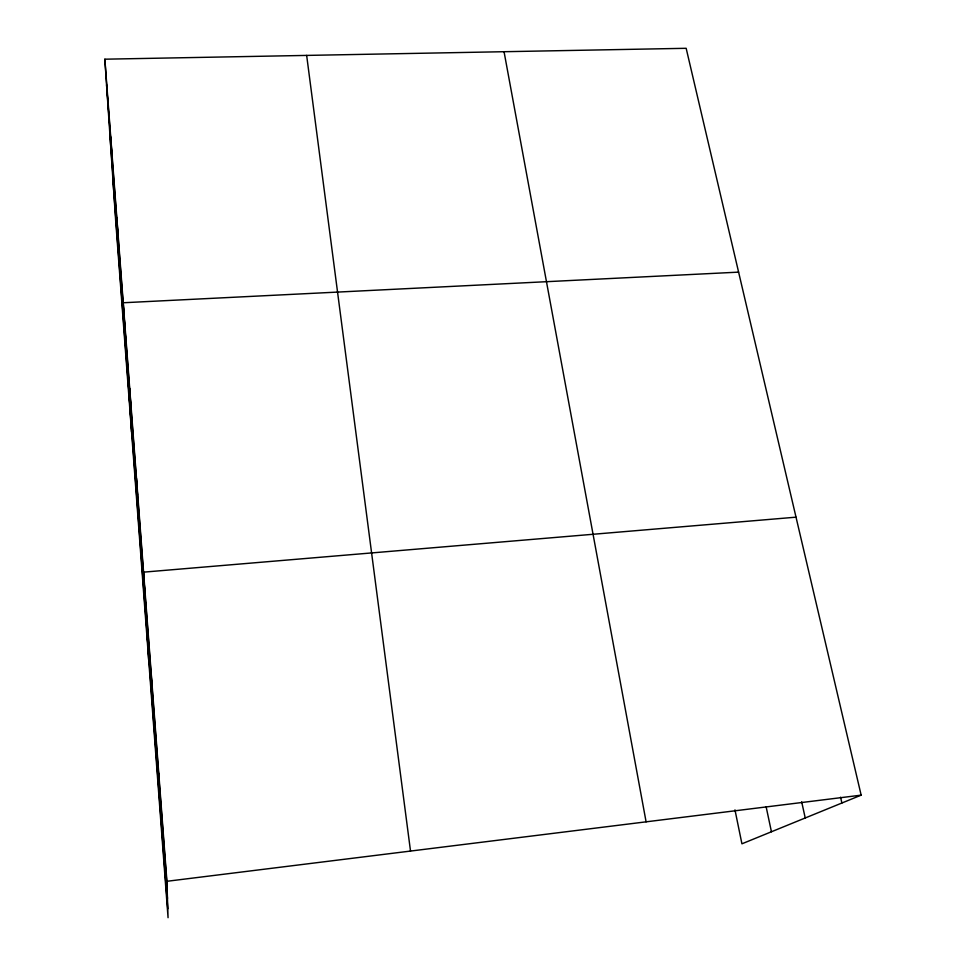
<?xml version="1.0" encoding="UTF-8"?>
<svg xmlns="http://www.w3.org/2000/svg" width="966" height="966" viewBox="0 0 966 966"><rect width="100%" height="100%" fill="white"/><g stroke="black" fill="none" stroke-linecap="round" stroke-linejoin="round"><path stroke-width="1.45" d="M104.847 59.192L166.913 881.294L168.06 917.7L115.642 220.079L104.847 59.192L686.162 48.3L861.153 795.151L741.924 843.813L734.969 809.87M166.913 881.294L861.153 795.151M796.02 517.172L143.572 572.15L148.776 661.034M738.604 272.134L123.237 302.756L131.557 431.862M840.565 797.216L841.893 803.012M801.671 801.84L805.233 817.973M766.147 806.839L771.436 831.762M504.047 51.717L646.097 821.837M306.657 55.412L410.514 851.07M106.562 84.791L167.106 887.247M109.858 133.924L167.456 898.513M112.925 179.712L167.782 908.801M116.85 218.062L118.323 240.57M110.716 136.955L112.322 161.068M129.722 388.622L130.905 407.435M136.496 478.327L137.51 495.039M150.998 670.368L151.638 682.225M158.762 773.295L159.185 782.351"/></g></svg>
